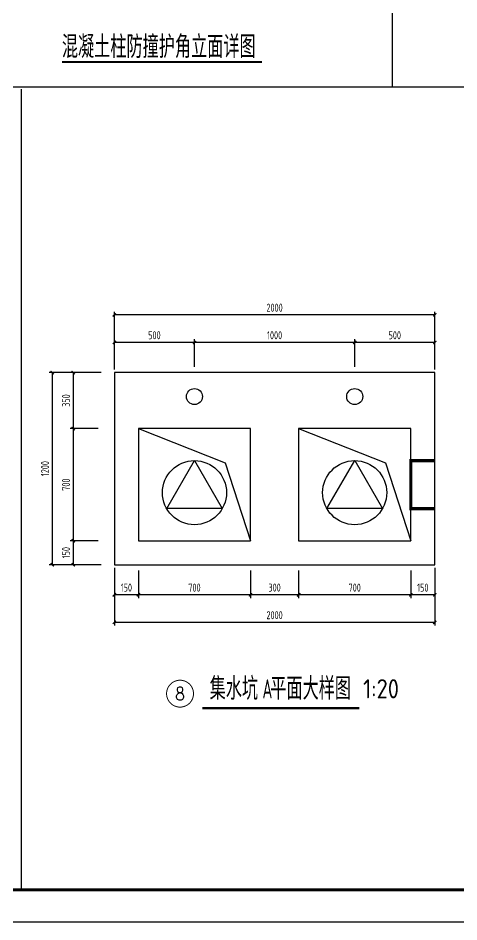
# Paper-space layout '布局1' of a CAD drawing. Extents: x -41982 to 68, y -29634 to 66.
# Drawn here: x -32771 to -25894, y -29634 to -15522 of the extents above; entities that cross this region are included whole.
import ezdxf
from ezdxf.enums import TextEntityAlignment as Align

# ---------------------------------------------------------------- set-up
doc = ezdxf.new("R2010")
doc.units = 0
doc.header["$LTSCALE"] = 1000
doc.linetypes.add('__DASH', pattern=[0.35, 0.25, -0.1])
doc.linetypes.add('DASH', pattern=[0.35, 0.25, -0.1])
doc.layers.get('0').update_dxf_attribs({"color": 252})
doc.layers.get('Defpoints').update_dxf_attribs({"color": 252})
for name, color, linetype in [('15N-B1 0107_t3$0$0s-集水坑', 252, 'Continuous'), ('_0', 252, 'Continuous'), ('A-ANNO-DIMS', 252, 'Continuous'), ('A-ANNO-TTLB', 252, 'Continuous'), ('DIM_IDEN', 252, 'Continuous'), ('DIM_SYMB', 252, 'Continuous'), ('PUB_TEXT', 252, 'Continuous'), ('WALL', 252, 'Continuous')]:
    doc.layers.add(name, color=color, linetype=linetype)
doc.styles.add('19 图框A1$0$!4#10#$0$Standard', font='gbenor.shx', dxfattribs={"bigfont": 'gbcbig.shx'})
doc.styles.add('_TCH_DIM', font='TSSDENG.shx', dxfattribs={"width": 0.8, "bigfont": 'hztxt.shx'})
doc.styles.add('_TCH_LABEL', font='COMPLEX', dxfattribs={"bigfont": 'GBCBIG'})
doc.styles.add('Standard_T3', font='TSSDENG.shx', dxfattribs={"width": 0.64, "bigfont": 'hztxt.shx'})
doc.styles.add('邻里中心-雨水$0$STANDARD', font='GBENOR', dxfattribs={"bigfont": 'GBCBIG'})
doc.dimstyles.new('_TCH_ARCH-20', dxfattribs={"dimscale": 20, "dimtxt": 2.5, "dimasz": 1, "dimexe": 1, "dimexo": 1, "dimgap": 1, "dimtad": 1, "dimdec": 0, "dimzin": 0, "dimdsep": 46, "dimtxsty": 'Standard_T3', "dimblk": 'ARCHTICK', "dimcen": 0.09, "dimclrt": 7, "dimazin": 2, "dimtfac": 1, "dimtdec": 0, "dimtix": 1, "dimtmove": 2, "dimatfit": 3, "dimfxl": 1, "dimtolj": 1, "dimtzin": 0, "dimarcsym": 0})

# ---------------------------------------------------------------- blocks, each defined once
blk = doc.blocks.new('JSK2')
at = {"layer": '15N-B1 0107_t3$0$0s-集水坑', "color": 0, "extrusion": (3.89954e-05, -2.99222e-05, 1)}
for p, q in [((-10332.4, 2736.5, 0), (-10159.2, 3036.5, 0)), ((-10159.2, 3036.5, 0), (-9986, 2736.5, 0)), ((-9332.4, 2736.5, 0), (-9159.2, 3036.5, 0)), ((-9159.2, 3036.5, 0), (-8986, 2736.5, 0)), ((-9986, 2736.5, 0), (-10332.4, 2736.5, 0)), ((-8986, 2736.5, 0), (-9332.4, 2736.5, 0))]:
    blk.add_line(p, q, dxfattribs=at)
at = {"layer": '15N-B1 0107_t3$0$0s-集水坑', "color": 0}
for points in [[(-10659.2, 2386.5), (-8659.2, 2386.5), (-8659.2, 3586.5), (-10659.2, 3586.5)], [(-10509.2, 3236.5), (-10509.2, 2536.5), (-9809.2, 2536.5), (-9809.2, 3236.5)], [(-9509.2, 3236.5), (-9509.2, 2536.5), (-8809.2, 2536.5), (-8809.2, 3236.5)]]:
    blk.add_lwpolyline(points, close=True, dxfattribs=at)
for points in [[(-10509.2, 3236.5), (-9968, 3023.4), (-9809.2, 2536.5)], [(-9509.2, 3236.5), (-8968, 3023.4), (-8809.2, 2536.5)]]:
    blk.add_lwpolyline(points, dxfattribs=at)
for centre in [(-10159.2, 3436.5), (-9159.2, 3436.5)]:
    blk.add_circle(centre, 50, dxfattribs=at)
at = {"layer": '15N-B1 0107_t3$0$0s-集水坑', "color": 0, "extrusion": (3.89954e-05, -2.99222e-05, 1)}
for centre in [(-10159.2, 2836.5, -0.5), (-9159.2, 2836.5, -0.4)]:
    blk.add_circle(centre, 200, dxfattribs=at)
at = {"layer": 'WALL', "color": 5, "linetype": 'DASH', "ltscale": 0.3, "const_width": 20}
blk.add_lwpolyline([(-8659.2, 2736.5), (-8809.2, 2736.5), (-8809.2, 3036.5), (-8659.2, 3036.5)], dxfattribs=at)
blk = doc.blocks.new('_ArchTick')
at = {"color": 0, "linetype": 'ByBlock', "const_width": 0.4}
blk.add_lwpolyline([(-0.5, -0.5), (0.5, 0.5)], dxfattribs=at)
blk = doc.blocks.new('*D162')
at = {"layer": 'A-ANNO-DIMS', "color": 0, "lineweight": -2}
for p, q in [((472.2, 1801.2), (472.2, 2161.4)), ((2472.2, 1801.2), (2472.2, 2161.4)), ((2472.2, 2141.4), (472.2, 2141.4))]:
    blk.add_line(p, q, dxfattribs=at)
at = {"layer": 'Defpoints', "color": 0}
for p in [(472.2, 2141.4), (472.2, 1781.2), (2472.2, 1781.2)]:
    blk.add_point(p, dxfattribs=at)
at = {"layer": 'A-ANNO-DIMS', "color": 0, "lineweight": -2, "xscale": 20, "yscale": 20, "zscale": 20, "rotation": 180}
blk.add_blockref('_ArchTick', (472.2, 2141.4), dxfattribs=at)
at = {"layer": 'A-ANNO-DIMS', "color": 0, "lineweight": -2, "xscale": 20, "yscale": 20, "zscale": 20}
blk.add_blockref('_ArchTick', (2472.2, 2141.4), dxfattribs=at)
at = {"layer": 'A-ANNO-DIMS', "color": 7, "insert": (1472.2, 2186.4), "char_height": 50, "attachment_point": 5, "style": 'Standard_T3'}
blk.add_mtext('\\A1;2000', dxfattribs=at)
blk = doc.blocks.new('*D163')
at = {"layer": 'A-ANNO-DIMS', "color": 0, "lineweight": -2}
for p, q in [((1972.2, 1817.9), (1972.2, 1989.2)), ((2472.2, 1817.9), (2472.2, 1989.2)), ((2472.2, 1969.2), (1972.2, 1969.2))]:
    blk.add_line(p, q, dxfattribs=at)
at = {"layer": 'Defpoints', "color": 0}
for p in [(1972.2, 1969.2), (1972.2, 1797.9), (2472.2, 1797.9)]:
    blk.add_point(p, dxfattribs=at)
at = {"layer": 'A-ANNO-DIMS', "color": 0, "lineweight": -2, "xscale": 20, "yscale": 20, "zscale": 20, "rotation": 180}
blk.add_blockref('_ArchTick', (1972.2, 1969.2), dxfattribs=at)
at = {"layer": 'A-ANNO-DIMS', "color": 0, "lineweight": -2, "xscale": 20, "yscale": 20, "zscale": 20}
blk.add_blockref('_ArchTick', (2472.2, 1969.2), dxfattribs=at)
at = {"layer": 'A-ANNO-DIMS', "color": 7, "insert": (2222.2, 2014.2), "char_height": 50, "attachment_point": 5, "style": 'Standard_T3'}
blk.add_mtext('\\A1;500', dxfattribs=at)
blk = doc.blocks.new('*D164')
at = {"layer": 'A-ANNO-DIMS', "color": 0, "lineweight": -2}
for p, q in [((972.2, 1817.9), (972.2, 1989.2)), ((1972.2, 1817.9), (1972.2, 1989.2)), ((1972.2, 1969.2), (972.2, 1969.2))]:
    blk.add_line(p, q, dxfattribs=at)
at = {"layer": 'Defpoints', "color": 0}
for p in [(972.2, 1969.2), (972.2, 1797.9), (1972.2, 1797.9)]:
    blk.add_point(p, dxfattribs=at)
at = {"layer": 'A-ANNO-DIMS', "color": 0, "lineweight": -2, "xscale": 20, "yscale": 20, "zscale": 20, "rotation": 180}
blk.add_blockref('_ArchTick', (972.2, 1969.2), dxfattribs=at)
at = {"layer": 'A-ANNO-DIMS', "color": 0, "lineweight": -2, "xscale": 20, "yscale": 20, "zscale": 20}
blk.add_blockref('_ArchTick', (1972.2, 1969.2), dxfattribs=at)
at = {"layer": 'A-ANNO-DIMS', "color": 7, "insert": (1472.2, 2014.2), "char_height": 50, "attachment_point": 5, "style": 'Standard_T3'}
blk.add_mtext('\\A1;1000', dxfattribs=at)
blk = doc.blocks.new('*D165')
at = {"layer": 'A-ANNO-DIMS', "color": 0, "lineweight": -2}
for p, q in [((472.2, 1817.9), (472.2, 1989.2)), ((972.2, 1817.9), (972.2, 1989.2)), ((972.2, 1969.2), (472.2, 1969.2))]:
    blk.add_line(p, q, dxfattribs=at)
at = {"layer": 'Defpoints', "color": 0}
for p in [(472.2, 1969.2), (472.2, 1797.9), (972.2, 1797.9)]:
    blk.add_point(p, dxfattribs=at)
at = {"layer": 'A-ANNO-DIMS', "color": 0, "lineweight": -2, "xscale": 20, "yscale": 20, "zscale": 20, "rotation": 180}
blk.add_blockref('_ArchTick', (472.2, 1969.2), dxfattribs=at)
at = {"layer": 'A-ANNO-DIMS', "color": 0, "lineweight": -2, "xscale": 20, "yscale": 20, "zscale": 20}
blk.add_blockref('_ArchTick', (972.2, 1969.2), dxfattribs=at)
at = {"layer": 'A-ANNO-DIMS', "color": 7, "insert": (722.2, 2014.2), "char_height": 50, "attachment_point": 5, "style": 'Standard_T3'}
blk.add_mtext('\\A1;500', dxfattribs=at)
blk = doc.blocks.new('*D166')
at = {"layer": 'A-ANNO-DIMS', "color": 0, "lineweight": -2}
for p, q in [((370.4, 1781.2), (195.7, 1781.2)), ((215.7, 1781.2), (215.7, 1431.2)), ((370.4, 1431.2), (195.7, 1431.2))]:
    blk.add_line(p, q, dxfattribs=at)
at = {"layer": 'Defpoints', "color": 0}
for p in [(390.4, 1781.2), (215.7, 1431.2), (390.4, 1431.2)]:
    blk.add_point(p, dxfattribs=at)
at = {"layer": 'A-ANNO-DIMS', "color": 0, "lineweight": -2, "xscale": 20, "yscale": 20, "zscale": 20}
for p, rotation in [((215.7, 1781.2), 89.99999575389909), ((215.7, 1431.2), 269.9999957538991)]:
    blk.add_blockref('_ArchTick', p, dxfattribs=dict(at, rotation=rotation))
at = {"layer": 'A-ANNO-DIMS', "color": 7, "insert": (170.7, 1606.2), "char_height": 50, "attachment_point": 5, "rotation": 90, "style": 'Standard_T3'}
blk.add_mtext('\\A1;350', dxfattribs=at)
blk = doc.blocks.new('*D167')
at = {"layer": 'A-ANNO-DIMS', "color": 0, "lineweight": -2}
for p, q in [((370.4, 1431.2), (195.7, 1431.2)), ((215.7, 1431.2), (215.7, 731.2)), ((370.4, 731.2), (195.7, 731.2))]:
    blk.add_line(p, q, dxfattribs=at)
at = {"layer": 'Defpoints', "color": 0}
for p in [(390.4, 1431.2), (215.7, 731.2), (390.4, 731.2)]:
    blk.add_point(p, dxfattribs=at)
at = {"layer": 'A-ANNO-DIMS', "color": 0, "lineweight": -2, "xscale": 20, "yscale": 20, "zscale": 20}
for p, rotation in [((215.7, 1431.2), 89.99999575389909), ((215.7, 731.2), 269.9999957538991)]:
    blk.add_blockref('_ArchTick', p, dxfattribs=dict(at, rotation=rotation))
at = {"layer": 'A-ANNO-DIMS', "color": 7, "insert": (170.7, 1081.2), "char_height": 50, "attachment_point": 5, "rotation": 90, "style": 'Standard_T3'}
blk.add_mtext('\\A1;700', dxfattribs=at)
blk = doc.blocks.new('*D168')
at = {"layer": 'A-ANNO-DIMS', "color": 0, "lineweight": -2}
for p, q in [((370.4, 731.2), (195.7, 731.2)), ((215.7, 731.2), (215.7, 581.2)), ((370.4, 581.2), (195.7, 581.2))]:
    blk.add_line(p, q, dxfattribs=at)
at = {"layer": 'Defpoints', "color": 0}
for p in [(390.4, 731.2), (215.7, 581.2), (390.4, 581.2)]:
    blk.add_point(p, dxfattribs=at)
at = {"layer": 'A-ANNO-DIMS', "color": 0, "lineweight": -2, "xscale": 20, "yscale": 20, "zscale": 20}
for p, rotation in [((215.7, 731.2), 89.9999957538991), ((215.7, 581.2), 269.9999957538991)]:
    blk.add_blockref('_ArchTick', p, dxfattribs=dict(at, rotation=rotation))
at = {"layer": 'A-ANNO-DIMS', "color": 7, "insert": (170.7, 656.2), "char_height": 50, "attachment_point": 5, "rotation": 90, "style": 'Standard_T3'}
blk.add_mtext('\\A1;150', dxfattribs=at)
blk = doc.blocks.new('*D169')
at = {"layer": 'A-ANNO-DIMS', "color": 0, "lineweight": -2}
for p, q in [((390.6, 1781.2), (64.7, 1781.2)), ((84.7, 1781.2), (84.7, 581.2)), ((390.6, 581.2), (64.7, 581.2))]:
    blk.add_line(p, q, dxfattribs=at)
at = {"layer": 'Defpoints', "color": 0}
for p in [(410.6, 1781.2), (84.7, 581.2), (410.6, 581.2)]:
    blk.add_point(p, dxfattribs=at)
at = {"layer": 'A-ANNO-DIMS', "color": 0, "lineweight": -2, "xscale": 20, "yscale": 20, "zscale": 20}
for p, rotation in [((84.7, 1781.2), 89.99999575389924), ((84.7, 581.2), 269.9999957538993)]:
    blk.add_blockref('_ArchTick', p, dxfattribs=dict(at, rotation=rotation))
at = {"layer": 'A-ANNO-DIMS', "color": 7, "insert": (39.8, 1181.2), "char_height": 50, "attachment_point": 5, "rotation": 90, "style": 'Standard_T3'}
blk.add_mtext('\\A1;1200', dxfattribs=at)
blk = doc.blocks.new('*D170')
at = {"layer": 'A-ANNO-DIMS', "color": 0, "lineweight": -2}
for p, q in [((472.2, 561.2), (472.2, 200.9)), ((2472.2, 561.2), (2472.2, 200.9)), ((2472.2, 220.9), (472.2, 220.9))]:
    blk.add_line(p, q, dxfattribs=at)
at = {"layer": 'Defpoints', "color": 0}
for p in [(472.2, 581.2), (2472.2, 581.2), (472.2, 220.9)]:
    blk.add_point(p, dxfattribs=at)
at = {"layer": 'A-ANNO-DIMS', "color": 0, "lineweight": -2, "xscale": 20, "yscale": 20, "zscale": 20, "rotation": 180}
blk.add_blockref('_ArchTick', (472.2, 220.9), dxfattribs=at)
at = {"layer": 'A-ANNO-DIMS', "color": 0, "lineweight": -2, "xscale": 20, "yscale": 20, "zscale": 20}
blk.add_blockref('_ArchTick', (2472.2, 220.9), dxfattribs=at)
at = {"layer": 'A-ANNO-DIMS', "color": 7, "insert": (1472.2, 265.9), "char_height": 50, "attachment_point": 5, "style": 'Standard_T3'}
blk.add_mtext('\\A1;2000', dxfattribs=at)
blk = doc.blocks.new('*D171')
at = {"layer": 'A-ANNO-DIMS', "color": 0, "lineweight": -2}
for p, q in [((2322.2, 544.5), (2322.2, 373.1)), ((2472.2, 544.5), (2472.2, 373.1)), ((2472.2, 393.1), (2322.2, 393.1))]:
    blk.add_line(p, q, dxfattribs=at)
at = {"layer": 'Defpoints', "color": 0}
for p in [(2322.2, 564.5), (2472.2, 564.5), (2322.2, 393.1)]:
    blk.add_point(p, dxfattribs=at)
at = {"layer": 'A-ANNO-DIMS', "color": 0, "lineweight": -2, "xscale": 20, "yscale": 20, "zscale": 20, "rotation": 180}
blk.add_blockref('_ArchTick', (2322.2, 393.1), dxfattribs=at)
at = {"layer": 'A-ANNO-DIMS', "color": 0, "lineweight": -2, "xscale": 20, "yscale": 20, "zscale": 20}
blk.add_blockref('_ArchTick', (2472.2, 393.1), dxfattribs=at)
at = {"layer": 'A-ANNO-DIMS', "color": 7, "insert": (2397.2, 438.1), "char_height": 50, "attachment_point": 5, "style": 'Standard_T3'}
blk.add_mtext('\\A1;150', dxfattribs=at)
blk = doc.blocks.new('*D172')
at = {"layer": 'A-ANNO-DIMS', "color": 0, "lineweight": -2}
for p, q in [((1622.2, 544.5), (1622.2, 373.1)), ((2322.2, 544.5), (2322.2, 373.1)), ((2322.2, 393.1), (1622.2, 393.1))]:
    blk.add_line(p, q, dxfattribs=at)
at = {"layer": 'Defpoints', "color": 0}
for p in [(1622.2, 564.5), (2322.2, 564.5), (1622.2, 393.1)]:
    blk.add_point(p, dxfattribs=at)
at = {"layer": 'A-ANNO-DIMS', "color": 0, "lineweight": -2, "xscale": 20, "yscale": 20, "zscale": 20, "rotation": 180}
blk.add_blockref('_ArchTick', (1622.2, 393.1), dxfattribs=at)
at = {"layer": 'A-ANNO-DIMS', "color": 0, "lineweight": -2, "xscale": 20, "yscale": 20, "zscale": 20}
blk.add_blockref('_ArchTick', (2322.2, 393.1), dxfattribs=at)
at = {"layer": 'A-ANNO-DIMS', "color": 7, "insert": (1972.2, 438.1), "char_height": 50, "attachment_point": 5, "style": 'Standard_T3'}
blk.add_mtext('\\A1;700', dxfattribs=at)
blk = doc.blocks.new('*D173')
at = {"layer": 'A-ANNO-DIMS', "color": 0, "lineweight": -2}
for p, q in [((1322.2, 544.5), (1322.2, 373.1)), ((1622.2, 544.5), (1622.2, 373.1)), ((1622.2, 393.1), (1322.2, 393.1))]:
    blk.add_line(p, q, dxfattribs=at)
at = {"layer": 'Defpoints', "color": 0}
for p in [(1322.2, 564.5), (1622.2, 564.5), (1322.2, 393.1)]:
    blk.add_point(p, dxfattribs=at)
at = {"layer": 'A-ANNO-DIMS', "color": 0, "lineweight": -2, "xscale": 20, "yscale": 20, "zscale": 20, "rotation": 180}
blk.add_blockref('_ArchTick', (1322.2, 393.1), dxfattribs=at)
at = {"layer": 'A-ANNO-DIMS', "color": 0, "lineweight": -2, "xscale": 20, "yscale": 20, "zscale": 20}
blk.add_blockref('_ArchTick', (1622.2, 393.1), dxfattribs=at)
at = {"layer": 'A-ANNO-DIMS', "color": 7, "insert": (1472.2, 438.1), "char_height": 50, "attachment_point": 5, "style": 'Standard_T3'}
blk.add_mtext('\\A1;300', dxfattribs=at)
blk = doc.blocks.new('*D174')
at = {"layer": 'A-ANNO-DIMS', "color": 0, "lineweight": -2}
for p, q in [((622.2, 544.5), (622.2, 373.1)), ((1322.2, 544.5), (1322.2, 373.1)), ((1322.2, 393.1), (622.2, 393.1))]:
    blk.add_line(p, q, dxfattribs=at)
at = {"layer": 'Defpoints', "color": 0}
for p in [(622.2, 564.5), (1322.2, 564.5), (622.2, 393.1)]:
    blk.add_point(p, dxfattribs=at)
at = {"layer": 'A-ANNO-DIMS', "color": 0, "lineweight": -2, "xscale": 20, "yscale": 20, "zscale": 20, "rotation": 180}
blk.add_blockref('_ArchTick', (622.2, 393.1), dxfattribs=at)
at = {"layer": 'A-ANNO-DIMS', "color": 0, "lineweight": -2, "xscale": 20, "yscale": 20, "zscale": 20}
blk.add_blockref('_ArchTick', (1322.2, 393.1), dxfattribs=at)
at = {"layer": 'A-ANNO-DIMS', "color": 7, "insert": (972.2, 438.1), "char_height": 50, "attachment_point": 5, "style": 'Standard_T3'}
blk.add_mtext('\\A1;700', dxfattribs=at)
blk = doc.blocks.new('*D175')
at = {"layer": 'A-ANNO-DIMS', "color": 0, "lineweight": -2}
for p, q in [((472.2, 544.5), (472.2, 373.1)), ((622.2, 544.5), (622.2, 373.1)), ((622.2, 393.1), (472.2, 393.1))]:
    blk.add_line(p, q, dxfattribs=at)
at = {"layer": 'Defpoints', "color": 0}
for p in [(472.2, 564.5), (622.2, 564.5), (472.2, 393.1)]:
    blk.add_point(p, dxfattribs=at)
at = {"layer": 'A-ANNO-DIMS', "color": 0, "lineweight": -2, "xscale": 20, "yscale": 20, "zscale": 20, "rotation": 180}
blk.add_blockref('_ArchTick', (472.2, 393.1), dxfattribs=at)
at = {"layer": 'A-ANNO-DIMS', "color": 0, "lineweight": -2, "xscale": 20, "yscale": 20, "zscale": 20}
blk.add_blockref('_ArchTick', (622.2, 393.1), dxfattribs=at)
at = {"layer": 'A-ANNO-DIMS', "color": 7, "insert": (547.2, 438.1), "char_height": 50, "attachment_point": 5, "style": 'Standard_T3'}
blk.add_mtext('\\A1;150', dxfattribs=at)
blk = doc.blocks.new('A$C7D8E4823')
blk.add_blockref('JSK2', (11131.4, -1805.3))
at = {"layer": 'A-ANNO-DIMS'}
for p1, p2, distance, picture, middle in [((2472.2, 1781.2), (472.2, 1781.2), -360.3, '*D162', (1472.2, 2186.4)), ((972.2, 1797.9), (472.2, 1797.9), -171.3, '*D165', (722.2, 2014.2)), ((1972.2, 1797.9), (972.2, 1797.9), -171.3, '*D164', (1472.2, 2014.2)), ((2472.2, 1797.9), (1972.2, 1797.9), -171.3, '*D163', (2222.2, 2014.2)), ((410.6, 1781.2), (410.6, 581.2), -325.8, '*D169', (39.8, 1181.2)), ((390.4, 1781.2), (390.4, 1431.2), -174.7, '*D166', (170.7, 1606.2)), ((390.4, 1431.2), (390.4, 731.2), -174.7, '*D167', (170.7, 1081.2)), ((390.4, 731.2), (390.4, 581.2), -174.7, '*D168', (170.7, 656.2)), ((2472.2, 581.2), (472.2, 581.2), 360.3, '*D170', (1472.2, 265.9)), ((622.2, 564.5), (472.2, 564.5), 171.3, '*D175', (547.2, 438.1)), ((1322.2, 564.5), (622.2, 564.5), 171.3, '*D174', (972.2, 438.1)), ((1622.2, 564.5), (1322.2, 564.5), 171.3, '*D173', (1472.2, 438.1)), ((2322.2, 564.5), (1622.2, 564.5), 171.3, '*D172', (1972.2, 438.1)), ((2472.2, 564.5), (2322.2, 564.5), 171.3, '*D171', (2397.2, 438.1))]:
    dim = blk.add_aligned_dim(p1=p1, p2=p2, distance=distance, dimstyle='_TCH_ARCH-20', dxfattribs=at)
    dim.commit()
    dim.dimension.update_dxf_attribs({"geometry": picture, "text_midpoint": middle})
blk = doc.blocks.new('XT')
at = {"linetype": '__DASH', "ltscale": 50}
for points in [[(15050.4, 13039.4), (15050.4, 20104.4)], [(9264.3, 500), (9264.3, 13039.4)]]:
    blk.add_lwpolyline(points, dxfattribs=at)
at = {"ltscale": 50}
blk.add_lwpolyline([(1250, 13039.4), (38300, 13039.4)], dxfattribs=at)
at = {"layer": 'DIM_IDEN', "const_width": 15}
blk.add_lwpolyline([(11947.4, 3563.6, 1), (11527.4, 3563.6, 1)], format="xyb", close=True, dxfattribs=at)
at = {"layer": 'DIM_SYMB', "const_width": 35}
for points in [[(9893.4, 13426.1), (13013.5, 13426.1)], [(12084.2, 3336.5), (14536.8, 3336.5)]]:
    blk.add_lwpolyline(points, dxfattribs=at)
at = {"xscale": 2.5, "yscale": 2.5, "zscale": 2.5}
blk.add_blockref('A$C7D8E4823', (9531.8, 4124.2, -0.1), dxfattribs=at)
at = {"layer": 'PUB_TEXT'}
for s, height, style, p in [('混凝土柱防撞护角立面详图', 350, '19 图框A1$0$!4#10#$0$Standard', (9893.4, 13488.2)), ('集水坑 平面大样图', 350, '19 图框A1$0$!4#10#$0$Standard', (12199, 3467.8)), ('1:20', 300, '邻里中心-雨水$0$STANDARD', (14592.5, 3490))]:
    blk.add_text(s, height=height, dxfattribs=dict(at, style=style)).set_placement(p)
at = {"layer": 'PUB_TEXT', "style": '_TCH_DIM', "width": 0.6}
blk.add_text('A', height=300, dxfattribs=at).set_placement((13022.9, 3490))
at = {"layer": 'PUB_TEXT', "style": '_TCH_LABEL', "width": 1.142857}
blk.add_text('8', height=200.4, dxfattribs=at).set_placement((11661, 3463.4), (11813.7, 3463.4), align=Align.FIT)

psp = doc.layouts.new('布局1')

# ---------------------------------------------------------------- linework, layer by layer
at = {"layer": 'A-ANNO-TTLB'}
psp.add_lwpolyline([(-41982, -29634), (68, -29634), (68, 66), (-41982, 66)], close=True, dxfattribs=at)
at = {"layer": 'A-ANNO-TTLB', "const_width": 50}
psp.add_lwpolyline([(-40732, -29134), (-432, -29134), (-432, -434), (-40732, -434)], close=True, dxfattribs=at)

# ---------------------------------------------------------------- block references
at = {"layer": '_0'}
psp.add_blockref('XT', (-41982, -29634), dxfattribs=at)

doc.saveas('drawing.dxf')
